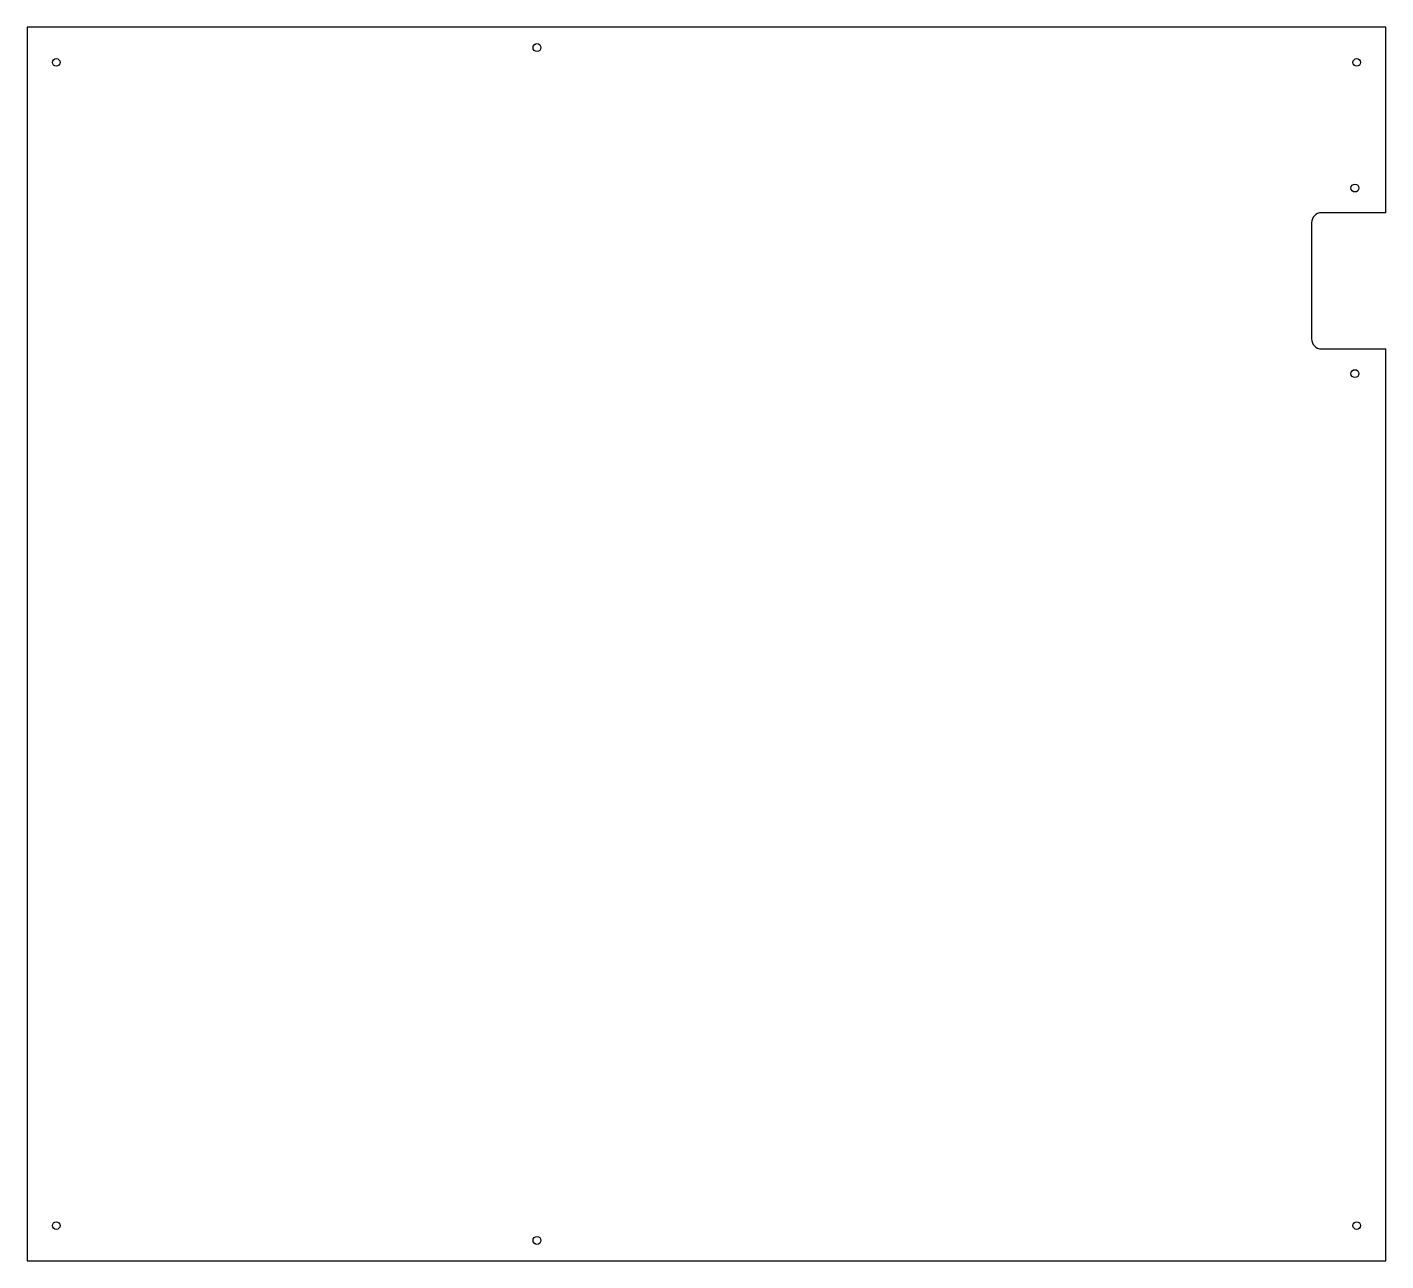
# Model space of a CAD drawing. Header units: millimetres. Extents: x 1 to 550, y 1 to 499.
import ezdxf

# ---------------------------------------------------------------- set-up
doc = ezdxf.new("R2010")
doc.units = ezdxf.units.MM

msp = doc.modelspace()

# ---------------------------------------------------------------- linework, layer by layer
at = {"color": 7, "linetype": 'Continuous', "lineweight": 25}
for p, q in [((0.75, 499.25), (0.75, 0.75)), ((549.75, 499.25), (0.75, 499.25)), ((549.75, 424.25), (549.75, 499.25)), ((549.75, 424.25), (523.75, 424.25)), ((519.75, 420.25), (519.75, 373.25)), ((523.75, 369.25), (549.75, 369.25)), ((549.75, 0.75), (549.75, 369.25)), ((0.75, 0.75), (549.75, 0.75))]:
    msp.add_line(p, q, dxfattribs=at)
for centre, radius in [((206.75, 491), 1.6), ((12.5, 485), 1.55), ((538, 485), 1.55), ((537.25, 434.25), 1.6), ((537.25, 359.25), 1.6), ((12.5, 15), 1.55), ((538, 15), 1.55), ((206.75, 9), 1.6)]:
    msp.add_circle(centre, radius, dxfattribs=at)
for centre, start, end in [((523.75, 420.25), 90, 180), ((523.75, 373.25), 180, 270)]:
    msp.add_arc(centre, 4, start, end, dxfattribs=at)

doc.saveas('drawing.dxf')
